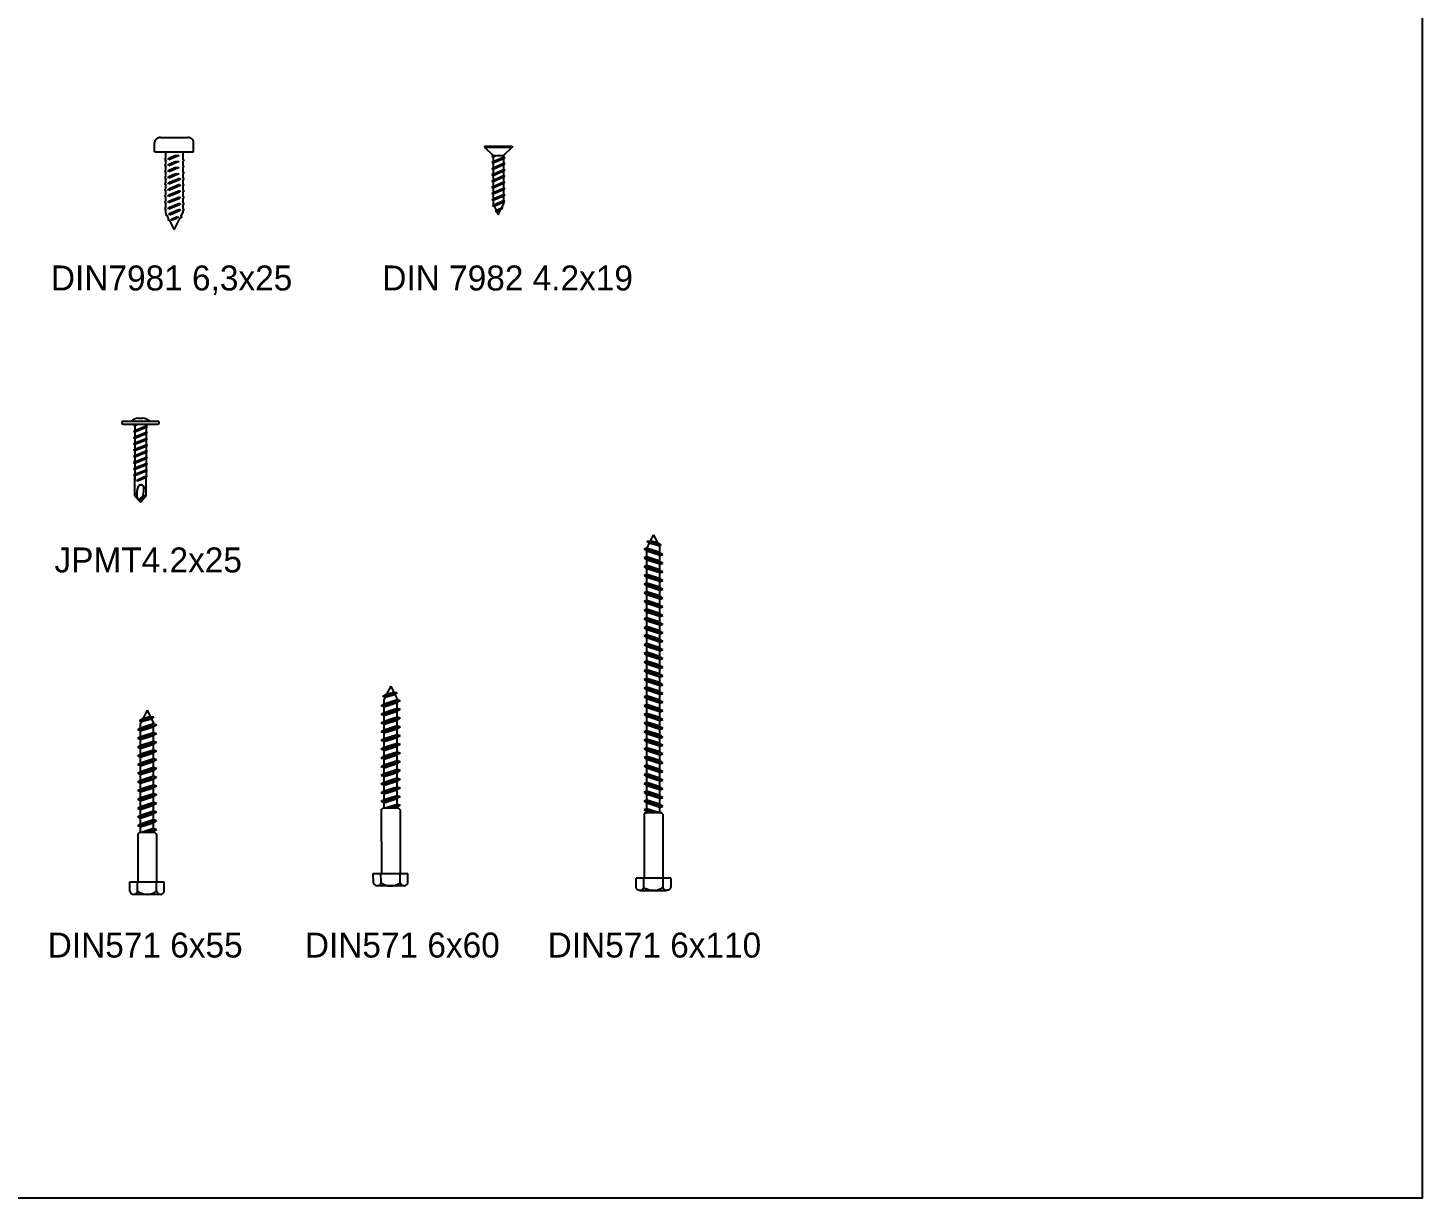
# Model space of a CAD drawing. Extents: x -395 to 1364, y -31 to 719.
# Drawn here: x -6.6 to 440, y -30.7 to 344.2 of the extents above; entities that cross this region are included whole.
import ezdxf

# ---------------------------------------------------------------- set-up
doc = ezdxf.new("R2010")
doc.units = 0
doc.layers.get('0').update_dxf_attribs({"linetype": 'CONTINUOUS'})
doc.layers.add('FASTENERS', color=255, linetype='CONTINUOUS')
doc.layers.add('HIDDEN', color=251, linetype='Continuous')

# ---------------------------------------------------------------- blocks, each defined once
blk = doc.blocks.new('*U4')
for p, q in [((0.04, 55), (-1.25, 52.42)), ((0.04, 55), (1.03, 53.02)), ((-2.96, 48.71), (3.04, 50.37)), ((-2.96, 48.71), (-2.04, 49.37)), ((-2.42, 51.66), (2.14, 52.9)), ((-2.42, 51.66), (-1.25, 52.42)), ((-1.75, 51.43), (-2.42, 51.66)), ((-1.75, 51.43), (-2.04, 50.85)), ((-2.04, 49.37), (-2.04, 50.85)), ((-2.04, 49.37), (2.11, 50.71)), ((-2.04, 48.37), (2.11, 49.71)), ((-1.75, 51.43), (1.4, 52.27)), ((-1.25, 52.42), (1.03, 53.02)), ((1.01, 53.01), (2.14, 52.9)), ((2.14, 52.9), (1.4, 52.27)), ((1.4, 52.27), (2.11, 50.85)), ((2.11, 50.71), (2.11, 50.85)), ((2.11, 50.71), (3.04, 50.37)), ((3.04, 50.37), (2.11, 49.71)), ((2.11, 47.91), (2.11, 49.71)), ((-2.04, 48.37), (-2.96, 48.71)), ((-2.96, 45.92), (3.04, 47.57)), ((-2.96, 45.92), (-2.04, 46.57)), ((-2.04, 45.58), (-2.96, 45.92)), ((-2.96, 43.12), (3.04, 44.78)), ((-2.04, 46.57), (-2.04, 48.37)), ((-2.04, 46.57), (2.11, 47.91)), ((-2.04, 45.58), (2.11, 46.92)), ((-2.04, 43.78), (-2.04, 45.58)), ((-2.04, 43.78), (2.11, 45.12)), ((2.11, 47.91), (3.04, 47.57)), ((3.04, 47.57), (2.11, 46.92)), ((2.11, 45.12), (2.11, 46.92)), ((2.11, 45.12), (3.04, 44.78)), ((3.04, 44.78), (2.11, 44.12)), ((-2.96, 43.12), (-2.04, 43.78)), ((-2.04, 42.78), (-2.96, 43.12)), ((-2.96, 40.33), (3.04, 41.99)), ((-2.96, 40.33), (-2.04, 40.99)), ((-2.04, 39.99), (-2.96, 40.33)), ((-2.04, 42.78), (2.11, 44.12)), ((-2.04, 40.99), (-2.04, 42.78)), ((-2.04, 40.99), (2.11, 42.33)), ((-2.04, 39.99), (2.11, 41.33)), ((2.11, 42.33), (2.11, 44.12)), ((2.11, 42.33), (3.04, 41.99)), ((3.04, 41.99), (2.11, 41.33)), ((2.11, 39.53), (2.11, 41.33)), ((-2.96, 37.54), (3.04, 39.19)), ((-2.96, 37.54), (-2.04, 38.19)), ((-2.04, 37.2), (-2.96, 37.54)), ((-2.96, 34.74), (3.04, 36.4)), ((-2.04, 38.19), (-2.04, 39.99)), ((-2.04, 38.19), (2.11, 39.53)), ((-2.04, 37.2), (2.11, 38.54)), ((-2.04, 35.4), (-2.04, 37.2)), ((-2.04, 35.4), (2.11, 36.74)), ((-2.04, 34.4), (2.11, 35.74)), ((2.11, 39.53), (3.04, 39.19)), ((3.04, 39.19), (2.11, 38.54)), ((2.11, 36.74), (2.11, 38.54)), ((2.11, 36.74), (3.04, 36.4)), ((3.04, 36.4), (2.11, 35.74)), ((2.11, 33.94), (2.11, 35.74)), ((-2.96, 34.74), (-2.04, 35.4)), ((-2.04, 34.4), (-2.96, 34.74)), ((-2.96, 31.95), (3.04, 33.6)), ((-2.96, 31.95), (-2.04, 32.6)), ((-2.04, 31.61), (-2.96, 31.95)), ((-2.04, 32.6), (-2.04, 34.4)), ((-2.04, 32.6), (2.11, 33.94)), ((-2.04, 31.61), (2.11, 32.95)), ((-2.04, 29.81), (-2.04, 31.61)), ((2.11, 33.94), (3.04, 33.6)), ((3.04, 33.6), (2.11, 32.95)), ((2.11, 31.15), (2.11, 32.95)), ((-2.96, 29.16), (3.04, 30.81)), ((-2.96, 29.16), (-2.04, 29.81)), ((-2.04, 28.82), (-2.96, 29.16)), ((-2.96, 26.36), (3.04, 28.02)), ((-2.96, 26.36), (-2.04, 27.02)), ((-2.04, 29.81), (2.11, 31.15)), ((-2.04, 28.82), (2.11, 30.16)), ((-2.04, 27.02), (-2.04, 28.82)), ((-2.04, 27.02), (2.11, 28.36)), ((-2.04, 26.02), (2.11, 27.36)), ((2.11, 31.15), (3.04, 30.81)), ((3.04, 30.81), (2.11, 30.16)), ((2.11, 28.36), (2.11, 30.16)), ((2.11, 28.36), (3.04, 28.02)), ((3.04, 28.02), (2.11, 27.36)), ((2.11, 25.56), (2.11, 27.36)), ((-2.04, 26.02), (-2.96, 26.36)), ((-2.96, 23.57), (3.04, 25.22)), ((-2.96, 23.57), (-2.04, 24.22)), ((-2.04, 23.23), (-2.96, 23.57)), ((-2.96, 20.78), (3.04, 22.43)), ((-2.04, 24.22), (-2.04, 26.02)), ((-2.04, 24.22), (2.11, 25.56)), ((-2.04, 23.23), (2.11, 24.57)), ((-2.04, 21.43), (-2.04, 23.23)), ((-2.04, 21.43), (2.11, 22.77)), ((2.11, 25.56), (3.04, 25.22)), ((3.04, 25.22), (2.11, 24.57)), ((2.11, 22.77), (2.11, 24.57)), ((2.11, 22.77), (3.04, 22.43)), ((3.04, 22.43), (2.11, 21.77)), ((-2.96, 20.78), (-2.04, 21.43)), ((-2.04, 20.43), (-2.96, 20.78)), ((-2.96, 17.98), (3.04, 19.64)), ((-2.96, 17.98), (-2.04, 18.64)), ((-2.04, 17.64), (-2.96, 17.98)), ((-2.04, 20.43), (2.11, 21.77)), ((-2.04, 18.64), (-2.04, 20.43)), ((-2.04, 18.64), (2.11, 19.98)), ((-2.04, 17.64), (2.11, 18.98)), ((2.11, 19.98), (2.11, 21.77)), ((2.11, 19.98), (3.04, 19.64)), ((3.04, 19.64), (2.11, 18.98)), ((2.11, 17.18), (2.11, 18.98)), ((-2.97, 15.35), (-2.47, 15.85)), ((-2.97, 15.35), (-2.96, 0)), ((2.54, 15.85), (-2.47, 15.85)), ((-2.04, 15.85), (-2.04, 17.64)), ((-2.04, 15.85), (2.11, 17.18)), ((-0.63, 15.85), (3.04, 16.84)), ((1.1, 15.85), (2.11, 16.19)), ((2.11, 17.18), (3.04, 16.84)), ((3.04, 16.84), (2.11, 16.19)), ((2.11, 15.85), (2.11, 16.19)), ((2.54, 15.85), (3.04, 15.35)), ((3.04, 15.35), (3.03, 0)), ((-5.54, 0), (5.54, 0)), ((-5.46, -3), (-5.54, 0)), ((-3.01, -3), (-3.09, 0)), ((3.09, -3), (3.09, 0)), ((5.54, -3), (5.54, 0)), ((4.31, -4), (-4.24, -4))]:
    blk.add_line(p, q)
for centre, radius, start, end in [((-4.24, -2.75), 1.25, 191.5487, 348.4513), ((0.04, 1.13), 5.13, 233.539, 306.461), ((4.31, -2.75), 1.25, 191.5487, 348.4513)]:
    blk.add_arc(centre, radius, start, end)
blk = doc.blocks.new('DIN571_6X60')
at = {"layer": 'FASTENERS'}
for p, q in [((3.65, 41), (8.21, 42.25)), ((3.65, 41), (4.82, 41.77)), ((4.32, 40.77), (3.65, 41)), ((4.32, 40.77), (4.03, 40.19)), ((4.32, 40.77), (7.48, 41.61)), ((6.11, 44.34), (4.82, 41.77)), ((4.82, 41.77), (7.1, 42.36)), ((6.11, 44.34), (7.1, 42.36)), ((7.08, 42.36), (8.21, 42.25)), ((8.21, 42.25), (7.48, 41.61)), ((7.48, 41.61), (8.19, 40.19)), ((3.11, 38.05), (9.11, 39.71)), ((3.11, 38.05), (4.03, 38.71)), ((4.03, 37.71), (3.11, 38.05)), ((3.11, 35.26), (9.11, 36.92)), ((3.11, 35.26), (4.03, 35.92)), ((4.03, 38.71), (4.03, 40.19)), ((4.03, 38.71), (8.19, 40.05)), ((4.03, 37.71), (8.19, 39.05)), ((4.03, 35.92), (4.03, 37.71)), ((4.03, 35.92), (8.19, 37.26)), ((4.03, 34.92), (8.19, 36.26)), ((8.19, 40.05), (8.19, 40.19)), ((8.19, 40.05), (9.11, 39.71)), ((9.11, 39.71), (8.19, 39.05)), ((8.19, 37.26), (8.19, 39.05)), ((8.19, 37.26), (9.11, 36.92)), ((9.11, 36.92), (8.19, 36.26)), ((8.19, 34.46), (8.19, 36.26)), ((4.03, 34.92), (3.11, 35.26)), ((3.11, 32.47), (9.11, 34.12)), ((3.11, 32.47), (4.03, 33.12)), ((4.03, 32.13), (3.11, 32.47)), ((3.11, 29.67), (9.11, 31.33)), ((4.03, 33.12), (4.03, 34.92)), ((4.03, 33.12), (8.19, 34.46)), ((4.03, 32.13), (8.19, 33.47)), ((4.03, 30.33), (4.03, 32.13)), ((4.03, 30.33), (8.19, 31.67)), ((8.19, 34.46), (9.11, 34.12)), ((9.11, 34.12), (8.19, 33.47)), ((8.19, 31.67), (8.19, 33.47)), ((8.19, 31.67), (9.11, 31.33)), ((9.11, 31.33), (8.19, 30.67)), ((3.11, 29.67), (4.03, 30.33)), ((4.03, 29.33), (3.11, 29.67)), ((3.11, 26.88), (9.11, 28.53)), ((3.11, 26.88), (4.03, 27.53)), ((4.03, 26.54), (3.11, 26.88)), ((4.03, 29.33), (8.19, 30.67)), ((4.03, 27.53), (4.03, 29.33)), ((4.03, 27.53), (8.19, 28.87)), ((4.03, 26.54), (8.19, 27.88)), ((8.19, 28.87), (8.19, 30.67)), ((8.19, 28.87), (9.11, 28.53)), ((9.11, 28.53), (8.19, 27.88)), ((8.19, 26.08), (8.19, 27.88)), ((3.11, 24.09), (9.11, 25.74)), ((3.11, 24.09), (4.03, 24.74)), ((4.03, 23.75), (3.11, 24.09)), ((3.11, 21.29), (9.11, 22.95)), ((4.03, 24.74), (4.03, 26.54)), ((4.03, 24.74), (8.19, 26.08)), ((4.03, 23.75), (8.19, 25.09)), ((4.03, 21.95), (4.03, 23.75)), ((4.03, 21.95), (8.19, 23.29)), ((8.19, 26.08), (9.11, 25.74)), ((9.11, 25.74), (8.19, 25.09)), ((8.19, 23.29), (8.19, 25.09)), ((8.19, 23.29), (9.11, 22.95)), ((9.11, 22.95), (8.19, 22.29)), ((3.11, 21.29), (4.03, 21.95)), ((4.03, 20.95), (3.11, 21.29)), ((3.11, 18.5), (9.11, 20.15)), ((3.11, 18.5), (4.03, 19.15)), ((4.03, 18.16), (3.11, 18.5)), ((4.03, 20.95), (8.19, 22.29)), ((4.03, 19.15), (4.03, 20.95)), ((4.03, 19.15), (8.19, 20.49)), ((4.03, 18.16), (8.19, 19.5)), ((4.03, 16.36), (4.03, 18.16)), ((8.19, 20.49), (8.19, 22.29)), ((8.19, 20.49), (9.11, 20.15)), ((9.11, 20.15), (8.19, 19.5)), ((8.19, 17.7), (8.19, 19.5)), ((3.11, 15.7), (9.11, 17.36)), ((3.11, 15.7), (4.03, 16.36)), ((4.03, 15.36), (3.11, 15.7)), ((3.11, 12.91), (9.11, 14.57)), ((3.11, 12.91), (4.03, 13.57)), ((4.03, 16.36), (8.19, 17.7)), ((4.03, 15.36), (8.19, 16.7)), ((4.03, 13.57), (4.03, 15.36)), ((4.03, 13.57), (8.19, 14.91)), ((4.03, 12.57), (8.19, 13.91)), ((8.19, 17.7), (9.11, 17.36)), ((9.11, 17.36), (8.19, 16.7)), ((8.19, 14.91), (8.19, 16.7)), ((8.19, 14.91), (9.11, 14.57)), ((9.11, 14.57), (8.19, 13.91)), ((8.19, 12.11), (8.19, 13.91)), ((4.03, 12.57), (3.11, 12.91)), ((3.11, 10.12), (9.11, 11.77)), ((3.11, 10.12), (4.03, 10.77)), ((4.03, 9.78), (3.11, 10.12)), ((3.11, 7.32), (9.11, 8.98)), ((4.03, 10.77), (4.03, 12.57)), ((4.03, 10.77), (8.19, 12.11)), ((4.03, 9.78), (8.19, 11.12)), ((4.03, 7.98), (4.03, 9.78)), ((4.03, 7.98), (8.19, 9.32)), ((8.19, 12.11), (9.11, 11.77)), ((9.11, 11.77), (8.19, 11.12)), ((8.19, 9.32), (8.19, 11.12)), ((8.19, 9.32), (9.11, 8.98)), ((9.11, 8.98), (8.19, 8.32)), ((3.11, 7.32), (4.03, 7.98)), ((4.03, 6.98), (3.11, 7.32)), ((3.11, 4.69), (3.61, 5.19)), ((3.11, 4.69), (3.12, -15.66)), ((8.61, 5.19), (3.61, 5.19)), ((4.03, 6.98), (8.19, 8.32)), ((4.03, 5.19), (4.03, 6.98)), ((4.03, 5.19), (8.19, 6.53)), ((5.44, 5.19), (9.11, 6.18)), ((7.17, 5.19), (8.19, 5.53)), ((8.19, 6.53), (8.19, 8.32)), ((8.19, 6.53), (9.11, 6.18)), ((9.11, 6.18), (8.19, 5.53)), ((8.19, 5.19), (8.19, 5.53)), ((8.61, 5.19), (9.11, 4.69)), ((9.11, 4.69), (9.1, -15.66)), ((0.53, -15.66), (11.61, -15.66)), ((0.61, -18.66), (0.53, -15.66)), ((3.06, -18.66), (2.98, -15.66)), ((9.16, -18.66), (9.16, -15.66)), ((11.61, -18.66), (11.61, -15.66)), ((10.38, -19.66), (1.83, -19.66))]:
    blk.add_line(p, q, dxfattribs=at)
for centre, radius, start, end in [((1.83, -18.41), 1.25, 191.5487, 348.4513), ((6.11, -14.53), 5.13, 233.539, 306.461), ((10.38, -18.41), 1.25, 191.5487, 348.4513)]:
    blk.add_arc(centre, radius, start, end, dxfattribs=at)
blk = doc.blocks.new('*U6')
at = {"layer": 'FASTENERS'}
for p, q in [((-5.54, 3), (-5.54, 0)), ((5.54, 0), (-5.54, 0)), ((-4.31, 4), (4.24, 4)), ((-3.09, 3), (-3.09, 0)), ((-3, -20.5), (-3, 0)), ((3, -20.5), (3, 0)), ((3.09, 3), (3.09, 0)), ((5.54, 0), (5.54, 3)), ((-2.5, -21), (-3, -20.5)), ((0.14, -21), (-3, -21.87)), ((-3, -21.87), (-2.08, -21.21)), ((-2.08, -22.21), (-3, -21.87)), ((-2.5, -21), (2.5, -21)), ((-2.08, -21), (-2.08, -21.21)), ((1.66, -21), (-2.08, -22.21)), ((-1.42, -21), (-2.08, -21.21)), ((-2.08, -22.21), (-2.08, -24)), ((2.08, -21), (2.08, -22.66)), ((3, -20.5), (2.5, -21)), ((3, -23), (-3, -24.66)), ((-3, -24.66), (-2.08, -24)), ((-2.08, -25), (-3, -24.66)), ((3, -25.79), (-3, -27.45)), ((-3, -27.45), (-2.08, -26.79)), ((2.08, -22.66), (-2.08, -24)), ((2.08, -23.66), (-2.08, -25)), ((-2.08, -25), (-2.08, -25.26)), ((-2.08, -25.26), (-2.08, -26.79)), ((2.08, -25.45), (-2.08, -26.79)), ((2.08, -26.45), (-2.08, -27.79)), ((2.08, -22.66), (3, -23)), ((3, -23), (2.08, -23.66)), ((2.08, -23.66), (2.08, -25.26)), ((2.08, -25.26), (2.08, -25.45)), ((2.08, -25.45), (3, -25.79)), ((3, -25.79), (2.08, -26.45)), ((2.08, -26.45), (2.08, -28.25)), ((-2.08, -27.79), (-3, -27.45)), ((3, -28.59), (-3, -30.24)), ((-3, -30.24), (-2.08, -29.59)), ((-2.08, -30.58), (-3, -30.24)), ((-2.08, -27.79), (-2.08, -29.59)), ((2.08, -28.25), (-2.08, -29.59)), ((2.08, -29.24), (-2.08, -30.58)), ((-2.08, -30.58), (-2.08, -32.38)), ((2.08, -31.04), (-2.08, -32.38)), ((2.08, -28.25), (3, -28.59)), ((3, -28.59), (2.08, -29.24)), ((2.08, -29.24), (2.08, -31.04)), ((2.08, -31.04), (3, -31.38)), ((3, -31.38), (-3, -33.03)), ((-3, -33.03), (-2.08, -32.38)), ((-2.08, -33.37), (-3, -33.03)), ((3, -34.17), (-3, -35.82)), ((-3, -35.82), (-2.08, -35.17)), ((2.08, -32.03), (-2.08, -33.37)), ((-2.08, -33.37), (-2.08, -33.63)), ((-2.08, -33.63), (-2.08, -35.17)), ((2.08, -33.83), (-2.08, -35.17)), ((2.08, -34.82), (-2.08, -36.16)), ((3, -31.38), (2.08, -32.03)), ((2.08, -32.03), (2.08, -33.63)), ((2.08, -33.63), (2.08, -33.83)), ((2.08, -33.83), (3, -34.17)), ((3, -34.17), (2.08, -34.82)), ((2.08, -34.82), (2.08, -36.62)), ((-2.08, -36.16), (-3, -35.82)), ((3, -36.96), (-3, -38.62)), ((-3, -38.62), (-2.08, -37.96)), ((-2.08, -38.96), (-3, -38.62)), ((3, -39.75), (-3, -41.41)), ((-2.08, -36.16), (-2.08, -37.96)), ((2.08, -36.62), (-2.08, -37.96)), ((2.08, -37.62), (-2.08, -38.96)), ((-2.08, -38.96), (-2.08, -40.75)), ((2.08, -39.41), (-2.08, -40.75)), ((2.08, -36.62), (3, -36.96)), ((3, -36.96), (2.08, -37.62)), ((2.08, -37.62), (2.08, -39.41)), ((2.08, -39.41), (3, -39.75)), ((3, -39.75), (2.08, -40.41)), ((-3, -41.41), (-2.08, -40.75)), ((-2.08, -41.75), (-3, -41.41)), ((3, -42.55), (-3, -44.2)), ((-3, -44.2), (-2.08, -43.55)), ((-2.08, -44.54), (-3, -44.2)), ((2.08, -40.41), (-2.08, -41.75)), ((-2.08, -41.75), (-2.08, -43.55)), ((2.08, -42.21), (-2.08, -43.55)), ((2.08, -43.2), (-2.08, -44.54)), ((-2.08, -44.54), (-2.08, -44.65)), ((-2.08, -44.65), (-2.08, -46.18)), ((2.08, -40.41), (2.08, -42.21)), ((2.08, -42.21), (3, -42.55)), ((3, -42.55), (2.08, -43.2)), ((2.08, -43.2), (2.08, -44.65)), ((2.08, -44.65), (2.08, -44.84)), ((3, -45.18), (-3, -46.84)), ((-3, -46.84), (-2.08, -46.18)), ((-2.08, -47.18), (-3, -46.84)), ((3, -47.98), (-3, -49.63)), ((-3, -49.63), (-2.08, -48.98)), ((2.08, -44.84), (-2.08, -46.18)), ((2.08, -45.84), (-2.08, -47.18)), ((-2.08, -47.18), (-2.08, -48.98)), ((2.08, -47.64), (-2.08, -48.98)), ((2.08, -48.63), (-2.08, -49.97)), ((2.08, -44.84), (3, -45.18)), ((3, -45.18), (2.08, -45.84)), ((2.08, -45.84), (2.08, -47.64)), ((2.08, -47.64), (3, -47.98)), ((3, -47.98), (2.08, -48.63)), ((2.08, -48.63), (2.08, -50.23)), ((-2.08, -49.97), (-3, -49.63)), ((3, -50.76), (-3, -52.42)), ((-3, -52.42), (-2.08, -51.76)), ((-2.08, -52.76), (-3, -52.42)), ((3, -53.58), (-3, -55.23)), ((-2.08, -49.97), (-2.08, -50.23)), ((-2.08, -50.23), (-2.08, -51.76)), ((2.08, -50.42), (-2.08, -51.76)), ((2.08, -51.42), (-2.08, -52.76)), ((-2.08, -52.76), (-2.08, -52.94)), ((-2.08, -52.94), (-2.08, -54.58)), ((2.08, -53.24), (-2.08, -54.58)), ((2.08, -50.23), (2.08, -50.42)), ((2.08, -50.42), (3, -50.76)), ((3, -50.76), (2.08, -51.42)), ((2.08, -51.42), (2.08, -52.94)), ((2.08, -52.94), (2.08, -53.24)), ((2.08, -53.24), (3, -53.58)), ((3, -53.58), (2.08, -54.23)), ((-3, -55.23), (-2.08, -54.58)), ((-2.08, -55.57), (-3, -55.23)), ((3, -56.37), (-3, -58.03)), ((-3, -58.03), (-2.08, -57.37)), ((-2.08, -58.37), (-3, -58.03)), ((2.08, -54.23), (-2.08, -55.57)), ((-2.08, -55.57), (-2.08, -57.37)), ((2.08, -56.03), (-2.08, -57.37)), ((2.08, -57.03), (-2.08, -58.37)), ((2.08, -54.23), (2.08, -56.03)), ((2.08, -56.03), (3, -56.37)), ((3, -56.37), (2.08, -57.03)), ((2.08, -57.03), (2.08, -58.62)), ((3, -59.16), (-3, -60.81)), ((-3, -60.81), (-2.08, -60.16)), ((-2.08, -61.15), (-3, -60.81)), ((3, -61.95), (-3, -63.61)), ((-2.08, -58.37), (-2.08, -58.62)), ((-2.08, -58.62), (-2.08, -60.16)), ((2.08, -58.82), (-2.08, -60.16)), ((2.08, -59.81), (-2.08, -61.15)), ((-2.08, -61.15), (-2.08, -62.95)), ((2.08, -61.61), (-2.08, -62.95)), ((2.08, -58.62), (2.08, -58.82)), ((2.08, -58.82), (3, -59.16)), ((3, -59.16), (2.08, -59.81)), ((2.08, -59.81), (2.08, -61.61)), ((2.08, -61.61), (3, -61.95)), ((3, -61.95), (2.08, -62.61)), ((-3, -63.61), (-2.08, -62.95)), ((-2.08, -63.95), (-3, -63.61)), ((3, -64.75), (-3, -66.4)), ((-3, -66.4), (-2.08, -65.74)), ((-2.08, -66.74), (-3, -66.4)), ((2.08, -62.61), (-2.08, -63.95)), ((-2.08, -63.95), (-2.08, -65.74)), ((2.08, -64.41), (-2.08, -65.74)), ((2.08, -65.4), (-2.08, -66.74)), ((-2.08, -66.74), (-2.08, -67)), ((2.08, -62.61), (2.08, -64.41)), ((2.08, -64.41), (3, -64.75)), ((3, -64.75), (2.08, -65.4)), ((2.08, -65.4), (2.08, -67)), ((3, -67.53), (-3, -69.19)), ((-3, -69.19), (-2.08, -68.53)), ((-2.08, -69.53), (-3, -69.19)), ((3, -70.33), (-3, -71.98)), ((-3, -71.98), (-2.08, -71.33)), ((-2.08, -67), (-2.08, -68.53)), ((2.08, -67.19), (-2.08, -68.53)), ((2.08, -68.19), (-2.08, -69.53)), ((-2.08, -69.53), (-2.08, -71.33)), ((2.08, -69.99), (-2.08, -71.33)), ((2.08, -70.98), (-2.08, -72.32)), ((2.08, -67), (2.08, -67.19)), ((2.08, -67.19), (3, -67.53)), ((3, -67.53), (2.08, -68.19)), ((2.08, -68.19), (2.08, -69.99)), ((2.08, -69.99), (3, -70.33)), ((3, -70.33), (2.08, -70.98)), ((2.08, -70.98), (2.08, -72.78)), ((-2.08, -72.32), (-3, -71.98)), ((3, -73.12), (-3, -74.77)), ((-3, -74.77), (-2.08, -74.12)), ((-2.08, -75.12), (-3, -74.77)), ((3, -75.92), (-3, -77.57)), ((-2.08, -72.32), (-2.08, -74.12)), ((2.08, -72.78), (-2.08, -74.12)), ((2.08, -73.78), (-2.08, -75.12)), ((-2.08, -75.12), (-2.08, -76.91)), ((2.08, -75.57), (-2.08, -76.91)), ((2.08, -72.78), (3, -73.12)), ((3, -73.12), (2.08, -73.78)), ((2.08, -73.78), (2.08, -75.57)), ((2.08, -75.57), (3, -75.92)), ((3, -75.92), (2.08, -76.57)), ((-3, -77.57), (-2.08, -76.91)), ((-2.08, -77.91), (-3, -77.57)), ((3, -78.55), (-3, -80.2)), ((-3, -80.2), (-2.08, -79.55)), ((-2.08, -80.55), (-3, -80.2)), ((2.08, -76.57), (-2.08, -77.91)), ((-2.08, -77.91), (-2.08, -78.02)), ((-2.08, -78.02), (-2.08, -79.55)), ((2.08, -78.21), (-2.08, -79.55)), ((2.08, -79.21), (-2.08, -80.55)), ((2.08, -76.57), (2.08, -78.02)), ((2.08, -78.02), (2.08, -78.21)), ((2.08, -78.21), (3, -78.55)), ((3, -78.55), (2.08, -79.21)), ((2.08, -79.21), (2.08, -81)), ((3, -81.34), (-3, -83)), ((-3, -83), (-2.08, -82.34)), ((-2.08, -83.34), (-3, -83)), ((3, -84.13), (-3, -85.78)), ((-2.08, -80.55), (-2.08, -82.34)), ((2.08, -81), (-2.08, -82.34)), ((2.08, -82), (-2.08, -83.34)), ((-2.08, -83.34), (-2.08, -83.59)), ((-2.08, -83.59), (-2.08, -85.13)), ((2.08, -83.79), (-2.08, -85.13)), ((2.08, -84.79), (-2.08, -86.13)), ((2.08, -81), (3, -81.34)), ((3, -81.34), (2.08, -82)), ((2.08, -82), (2.08, -83.59)), ((2.08, -83.59), (2.08, -83.79)), ((2.08, -83.79), (3, -84.13)), ((3, -84.13), (2.08, -84.79)), ((2.08, -84.79), (2.08, -86.58)), ((-3, -85.78), (-2.08, -85.13)), ((-2.08, -86.13), (-3, -85.78)), ((3, -86.93), (-3, -88.58)), ((-3, -88.58), (-2.08, -87.92)), ((-2.08, -88.92), (-3, -88.58)), ((-2.08, -86.13), (-2.08, -87.92)), ((2.08, -86.58), (-2.08, -87.92)), ((2.08, -87.58), (-2.08, -88.92)), ((-2.08, -88.92), (-2.08, -90.72)), ((2.08, -86.58), (3, -86.93)), ((3, -86.93), (2.08, -87.58)), ((2.08, -87.58), (2.08, -89.38)), ((3, -89.72), (-3, -91.37)), ((-3, -91.37), (-2.08, -90.72)), ((-2.08, -91.71), (-3, -91.37)), ((3, -92.51), (-3, -94.16)), ((-3, -94.16), (-2.08, -93.5)), ((2.08, -89.38), (-2.08, -90.72)), ((2.08, -90.37), (-2.08, -91.71)), ((-2.08, -91.71), (-2.08, -91.97)), ((-2.08, -91.97), (-2.08, -93.5)), ((2.08, -92.17), (-2.08, -93.5)), ((2.08, -93.16), (-2.08, -94.5)), ((2.08, -89.38), (3, -89.72)), ((3, -89.72), (2.08, -90.37)), ((2.08, -90.37), (2.08, -91.97)), ((2.08, -91.97), (2.08, -92.17)), ((2.08, -92.17), (3, -92.51)), ((3, -92.51), (2.08, -93.16)), ((2.08, -93.16), (2.08, -94.96)), ((-2.08, -94.5), (-3, -94.16)), ((3, -95.3), (-3, -96.95)), ((-3, -96.95), (-2.08, -96.3)), ((-2.08, -97.29), (-3, -96.95)), ((3, -98.09), (-3, -99.75)), ((-2.08, -94.5), (-2.08, -96.3)), ((2.08, -94.96), (-2.08, -96.3)), ((2.08, -95.96), (-2.08, -97.29)), ((-2.08, -97.29), (-2.08, -99.09)), ((2.08, -97.75), (-2.08, -99.09)), ((2.08, -94.96), (3, -95.3)), ((3, -95.3), (2.08, -95.96)), ((2.08, -95.96), (2.08, -97.75)), ((2.08, -97.75), (3, -98.09)), ((3, -98.09), (2.08, -98.75)), ((-3, -99.75), (-2.08, -99.09)), ((-2.08, -100.09), (-3, -99.75)), ((3, -100.89), (-3, -102.54)), ((-3, -102.54), (-2.08, -101.89)), ((-2.08, -102.88), (-3, -102.54)), ((2.08, -98.75), (-2.08, -100.09)), ((-2.08, -100.09), (-2.08, -101.89)), ((2.08, -100.55), (-2.08, -101.89)), ((2.08, -101.54), (-2.08, -102.88)), ((2.08, -98.75), (2.08, -100.55)), ((2.08, -100.55), (3, -100.89)), ((3, -100.89), (2.08, -101.54)), ((2.08, -101.54), (2.08, -103.34)), ((3, -103.68), (-3, -105.33)), ((-3, -105.33), (-2.08, -104.68)), ((-2.08, -105.67), (-3, -105.33)), ((2.46, -106.63), (-2.1, -107.87)), ((-2.08, -102.88), (-2.08, -104.68)), ((2.08, -103.34), (-2.08, -104.68)), ((2.08, -104.34), (-2.08, -105.67)), ((-2.08, -105.67), (-2.08, -105.82)), ((-1.37, -107.24), (-2.08, -105.82)), ((1.79, -106.4), (-1.37, -107.24)), ((2.46, -106.63), (1.29, -107.39)), ((1.79, -106.4), (2.08, -105.82)), ((1.79, -106.4), (2.46, -106.63)), ((2.08, -103.34), (3, -103.68)), ((3, -103.68), (2.08, -104.34)), ((2.08, -104.34), (2.08, -105.82)), ((-2.1, -107.87), (-1.37, -107.24)), ((-0.97, -107.98), (-2.1, -107.87)), ((1.29, -107.39), (-0.99, -107.99)), ((0, -109.97), (-0.99, -107.99)), ((0, -109.97), (1.29, -107.39))]:
    blk.add_line(p, q, dxfattribs=at)
for centre, radius, start, end in [((-4.31, 2.75), 1.25, 11.5487, 168.4513), ((0, -1.24), 5.25, 53.9555, 126.0445), ((4.31, 2.75), 1.25, 11.4845, 168.5155)]:
    blk.add_arc(centre, radius, start, end, dxfattribs=at)
blk = doc.blocks.new('*U11')
at = {"layer": 'FASTENERS'}
for p, q in [((-4.46, 3), (4.44, 3)), ((-4.46, 3), (-4.46, 2.6)), ((-4.46, 2.6), (4.44, 2.6)), ((-4.46, 2.6), (-1.69, 0)), ((-2.09, -0.3), (-1.31, 0)), ((-2.09, -0.3), (-1.31, 0)), ((-2.09, -0.3), (-1.31, 0)), ((-2.09, -0.3), (-1.31, 0)), ((-1.69, -0.43), (-0.69, 0)), ((-1.69, -0.43), (-0.69, 0)), ((-1.69, -0.43), (-0.69, 0)), ((-1.69, -0.43), (-0.69, 0)), ((-1.69, 0), (1.69, 0)), ((-1.69, 0), (-1.69, 0)), ((-1.69, 0), (-1.69, 0)), ((-1.69, 0), (-1.69, 0)), ((-1.69, 0), (-1.69, 0)), ((-1.69, 0), (-1.69, 0)), ((4.44, 2.6), (1.69, 0)), ((1.71, 0), (1.71, -0.55)), ((4.44, 3), (4.44, 2.6)), ((-1.69, 0), (-2.09, -0.3)), ((-1.69, 0), (-2.09, -0.3)), ((-1.69, 0), (-2.09, -0.3)), ((-1.69, 0), (-2.09, -0.3)), ((-2.09, -0.3), (-1.69, -0.43)), ((-2.09, -0.3), (-1.69, -0.43)), ((-2.09, -0.3), (-1.69, -0.43)), ((-2.09, -0.3), (-1.69, -0.43)), ((-2.09, -2.3), (2.11, -0.68)), ((-1.69, -2), (-2.09, -2.3)), ((-2.09, -2.3), (-1.69, -2.43)), ((-2.09, -4.28), (2.11, -2.65)), ((-1.69, -3.98), (-2.09, -4.28)), ((-2.09, -4.28), (-1.69, -4.4)), ((-1.69, -0.43), (-1.69, -2)), ((-1.69, -2), (1.71, -0.55)), ((-1.69, -2.43), (1.71, -0.97)), ((-1.69, -2.43), (-1.69, -3.98)), ((-1.69, -3.98), (1.71, -2.52)), ((-1.69, -4.4), (1.71, -2.95)), ((-1.69, -4.4), (-1.69, -5.98)), ((1.71, -0.55), (2.11, -0.68)), ((2.11, -0.68), (1.71, -0.97)), ((1.71, -0.97), (1.71, -2.52)), ((1.71, -2.52), (2.11, -2.65)), ((2.11, -2.65), (1.71, -2.95)), ((1.71, -2.95), (1.71, -4.52)), ((-2.09, -6.28), (2.11, -4.65)), ((-1.69, -5.98), (-2.09, -6.28)), ((-2.09, -6.28), (-1.69, -6.4)), ((-2.09, -8.25), (2.11, -6.62)), ((-1.69, -7.95), (-2.09, -8.25)), ((-2.09, -8.25), (-1.69, -8.38)), ((-2.09, -10.22), (2.11, -8.6)), ((-1.69, -5.98), (1.71, -4.52)), ((-1.69, -6.4), (1.71, -4.95)), ((-1.69, -6.4), (-1.69, -7.95)), ((-1.69, -7.95), (1.71, -6.5)), ((-1.69, -8.38), (1.71, -6.92)), ((-1.69, -8.38), (-1.69, -9.92)), ((-1.69, -9.92), (1.71, -8.47)), ((-1.69, -10.35), (1.71, -8.89)), ((1.71, -4.52), (2.11, -4.65)), ((2.11, -4.65), (1.71, -4.95)), ((1.71, -4.95), (1.71, -6.5)), ((1.71, -6.5), (2.11, -6.62)), ((2.11, -6.62), (1.71, -6.92)), ((1.71, -6.92), (1.71, -8.47)), ((1.71, -8.47), (2.11, -8.6)), ((2.11, -8.6), (1.71, -8.89)), ((1.71, -8.89), (1.71, -10.47)), ((-1.69, -9.92), (-2.09, -10.22)), ((-2.09, -10.22), (-1.69, -10.35)), ((-2.09, -12.22), (2.11, -10.6)), ((-1.69, -11.92), (-2.09, -12.22)), ((-2.09, -12.22), (-1.69, -12.35)), ((-2.09, -14.25), (2.11, -12.62)), ((-1.69, -10.35), (-1.69, -11.92)), ((-1.69, -11.92), (1.71, -10.47)), ((-1.69, -12.35), (1.71, -10.89)), ((-1.69, -12.35), (-1.69, -13.95)), ((-1.69, -13.95), (1.71, -12.5)), ((-1.69, -14.38), (1.71, -12.92)), ((1.71, -10.47), (2.11, -10.6)), ((2.11, -10.6), (1.71, -10.89)), ((1.71, -10.89), (1.71, -12.5)), ((1.71, -12.5), (2.11, -12.62)), ((2.11, -12.62), (1.71, -12.92)), ((1.71, -12.92), (1.71, -14.5)), ((-1.69, -13.95), (-2.09, -14.25)), ((-2.09, -14.25), (-1.69, -14.38)), ((-1.86, -16.16), (2.11, -14.62)), ((-1.55, -15.89), (-1.86, -16.16)), ((-1.86, -16.16), (-1.37, -16.24)), ((-1.69, -14.38), (-1.69, -15.59)), ((-1.69, -15.59), (-1.55, -15.89)), ((-1.55, -15.89), (1.71, -14.5)), ((-1.37, -16.24), (1.71, -14.92)), ((-1.37, -16.24), (-0.72, -17.56)), ((-1.01, -17.86), (1.51, -16.88)), ((-0.72, -17.56), (-1.01, -17.86)), ((-1.01, -17.86), (-0.54, -17.91)), ((-0.72, -17.56), (1.11, -16.78)), ((-0.54, -17.91), (0.84, -17.32)), ((0, -19), (0.85, -17.3)), ((0.85, -17.3), (1.51, -16.88)), ((1.11, -16.78), (1.71, -15.59)), ((1.51, -16.88), (1.11, -16.78)), ((1.71, -14.5), (2.11, -14.62)), ((2.11, -14.62), (1.71, -14.92)), ((1.71, -14.92), (1.71, -15.59)), ((-0.54, -17.91), (0, -19))]:
    blk.add_line(p, q, dxfattribs=at)
blk = doc.blocks.new('*U16')
at = {"layer": 'FASTENERS'}
for p, q in [((-4.4, 4.56), (4.4, 4.56)), ((-6.25, 0), (-6.25, 3.06)), ((-6.25, 0), (6.25, 0)), ((-2.75, 0), (2.75, 0)), ((6.25, 0), (6.25, 3.06)), ((-2.74, -2.03), (-3.14, -2.33)), ((-3.14, -2.33), (-2.74, -2.46)), ((-2.74, -3.98), (-3.14, -4.28)), ((-3.14, -4.28), (-2.74, -4.4)), ((-2.74, 0), (-2.74, -2.03)), ((-2.74, -2.46), (-2.74, -3.98)), ((-2.74, -4.4), (-2.74, -5.92)), ((-2.09, -2.33), (1.2, -1.05)), ((-2.09, -4.28), (1.2, -3)), ((-1.69, -2.46), (1.58, -1.05)), ((-1.69, -2.03), (0.59, -1.05)), ((-1.69, -4.4), (1.58, -3)), ((-1.69, -3.98), (0.59, -3)), ((2.76, 0), (2.76, -2.57)), ((2.76, -2.57), (3.16, -2.7)), ((3.16, -2.7), (2.76, -3)), ((2.76, -3), (2.76, -4.52)), ((-2.74, -5.92), (-3.14, -6.22)), ((-3.14, -6.22), (-2.74, -6.35)), ((-2.74, -7.87), (-3.14, -8.17)), ((-3.14, -8.17), (-2.74, -8.3)), ((-2.74, -6.35), (-2.74, -7.87)), ((-2.74, -8.3), (-2.74, -9.87)), ((-2.09, -6.22), (1.2, -4.95)), ((-2.09, -8.17), (1.2, -6.89)), ((-2.09, -10.17), (2.11, -8.54)), ((-1.69, -6.35), (1.58, -4.95)), ((-1.69, -5.92), (0.59, -4.95)), ((-1.69, -8.3), (1.58, -6.89)), ((-1.69, -7.87), (0.59, -6.89)), ((-1.69, -9.87), (1.71, -8.42)), ((-1.69, -10.3), (1.71, -8.84)), ((2.76, -4.52), (3.16, -4.65)), ((3.16, -4.65), (2.76, -4.95)), ((2.76, -4.95), (2.76, -6.47)), ((2.76, -6.47), (3.16, -6.6)), ((3.16, -6.6), (2.76, -6.89)), ((2.76, -6.89), (2.76, -8.42)), ((2.76, -8.42), (3.16, -8.54)), ((3.16, -8.54), (2.76, -8.84)), ((2.76, -8.84), (2.76, -10.39)), ((-2.74, -9.87), (-3.14, -10.17)), ((-3.14, -10.17), (-2.74, -10.3)), ((-2.74, -11.85), (-3.14, -12.14)), ((-3.14, -12.14), (-2.74, -12.27)), ((-2.74, -10.3), (-2.74, -11.85)), ((-2.74, -12.27), (-2.74, -13.82)), ((-2.09, -12.14), (2.11, -10.52)), ((-2.09, -14.12), (2.11, -12.49)), ((-1.69, -11.85), (1.71, -10.39)), ((-1.69, -12.27), (1.71, -10.82)), ((-1.69, -13.82), (1.71, -12.36)), ((-1.69, -14.25), (1.71, -12.79)), ((2.76, -10.39), (3.16, -10.52)), ((3.16, -10.52), (2.76, -10.82)), ((2.76, -10.82), (2.76, -12.36)), ((2.76, -12.36), (3.16, -12.49)), ((3.16, -12.49), (2.76, -12.79)), ((2.76, -12.79), (2.76, -14.36)), ((-2.74, -13.82), (-3.14, -14.12)), ((-3.14, -14.12), (-2.74, -14.25)), ((-2.74, -15.82), (-3.14, -16.12)), ((-3.14, -16.12), (-2.74, -16.25)), ((-2.74, -17.85), (-3.14, -18.14)), ((-2.74, -14.25), (-2.74, -15.82)), ((-2.74, -16.25), (-2.74, -17.85)), ((-2.09, -16.12), (2.11, -14.49)), ((-2.09, -18.14), (2.11, -16.52)), ((-1.69, -15.82), (1.71, -14.36)), ((-1.69, -16.25), (1.71, -14.79)), ((-1.69, -17.85), (1.71, -16.39)), ((-1.69, -18.27), (1.71, -16.82)), ((2.76, -14.36), (3.16, -14.49)), ((3.16, -14.49), (2.76, -14.79)), ((2.76, -14.79), (2.76, -16.39)), ((2.76, -16.39), (3.16, -16.52)), ((3.16, -16.52), (2.76, -16.82)), ((2.76, -16.82), (2.76, -18.39)), ((-3.14, -18.14), (-2.74, -18.27)), ((-2.6, -19.78), (-2.91, -20.05)), ((-2.91, -20.05), (-2.42, -20.13)), ((-2.74, -18.27), (-2.74, -19.49)), ((-2.74, -19.49), (-2.6, -19.78)), ((-2.42, -20.13), (-1.77, -21.45)), ((-1.77, -21.45), (-2.06, -21.75)), ((-2.06, -21.75), (-1.59, -21.8)), ((-1.86, -20.05), (2.11, -18.52)), ((-1.59, -21.8), (0, -25)), ((-1.55, -19.78), (1.71, -18.39)), ((-1.37, -20.13), (1.71, -18.82)), ((-1.01, -21.75), (1.51, -20.78)), ((-0.72, -21.45), (1.11, -20.67)), ((-0.54, -21.8), (0.84, -21.21)), ((0, -25), (1.9, -21.19)), ((1.9, -21.19), (2.56, -20.78)), ((2.16, -20.67), (2.76, -19.49)), ((2.56, -20.78), (2.16, -20.67)), ((2.76, -18.39), (3.16, -18.52)), ((3.16, -18.52), (2.76, -18.82)), ((2.76, -18.82), (2.76, -19.49))]:
    blk.add_line(p, q, dxfattribs=at)
for centre, start, end in [((-4.58, 2.89), 83.982, 174.1804), ((4.58, 2.89), 5.8196, 96.018)]:
    blk.add_arc(centre, 1.68, start, end, dxfattribs=at)
blk = doc.blocks.new('*U20')
for p, q in [((-5.5, 1), (5.5, 1)), ((-5.5, 0), (5.5, 0)), ((-2.2, -0.3), (-1.38, 0)), ((-1.8, -0.43), (-0.74, 0)), ((-0.75, 2), (0.75, 2)), ((1.8, -0.55), (1.8, 0)), ((-1.8, 0), (-2.2, -0.3)), ((-2.2, -0.3), (-1.8, -0.43)), ((-2.2, -2.3), (2.2, -0.67)), ((-1.8, -2), (-2.2, -2.3)), ((-2.2, -2.3), (-1.8, -2.43)), ((-2.2, -4.3), (2.2, -2.67)), ((-1.8, -4), (-2.2, -4.3)), ((-2.2, -4.3), (-1.8, -4.43)), ((-1.8, -0.43), (-1.8, -2)), ((-1.8, -2), (1.8, -0.55)), ((-1.8, -2.43), (1.8, -0.97)), ((-1.8, -2.43), (-1.8, -4)), ((-1.8, -4), (1.8, -2.55)), ((-1.8, -4.43), (1.8, -2.97)), ((-1.8, -4.43), (-1.8, -6)), ((1.8, -0.55), (2.2, -0.67)), ((2.2, -0.67), (1.8, -0.97)), ((1.8, -0.97), (1.8, -2.55)), ((1.8, -2.55), (2.2, -2.67)), ((2.2, -2.67), (1.8, -2.97)), ((1.8, -2.97), (1.8, -4.55)), ((-2.2, -6.3), (2.2, -4.67)), ((-1.8, -6), (-2.2, -6.3)), ((-2.2, -6.3), (-1.8, -6.43)), ((-2.2, -8.3), (2.2, -6.67)), ((-1.8, -8), (-2.2, -8.3)), ((-2.2, -8.3), (-1.8, -8.43)), ((-2.2, -10.3), (2.2, -8.67)), ((-1.8, -6), (1.8, -4.55)), ((-1.8, -6.43), (1.8, -4.97)), ((-1.8, -6.43), (-1.8, -8)), ((-1.8, -8), (1.8, -6.55)), ((-1.8, -8.43), (1.8, -6.97)), ((-1.8, -8.43), (-1.8, -10)), ((-1.8, -10), (1.8, -8.55)), ((1.8, -4.55), (2.2, -4.67)), ((2.2, -4.67), (1.8, -4.97)), ((1.8, -4.97), (1.8, -6.55)), ((1.8, -6.55), (2.2, -6.67)), ((2.2, -6.67), (1.8, -6.97)), ((1.8, -6.97), (1.8, -8.55)), ((1.8, -8.55), (2.2, -8.67)), ((2.2, -8.67), (1.8, -8.97)), ((-1.8, -10), (-2.2, -10.3)), ((-2.2, -10.3), (-1.8, -10.43)), ((-2.2, -12.3), (2.2, -10.67)), ((-1.8, -12), (-2.2, -12.3)), ((-2.2, -12.3), (-1.8, -12.43)), ((-2.2, -14.3), (2.2, -12.67)), ((-1.8, -10.43), (1.8, -8.97)), ((-1.8, -10.43), (-1.8, -12)), ((-1.8, -12), (1.8, -10.55)), ((-1.8, -12.43), (1.8, -10.97)), ((-1.8, -12.43), (-1.8, -14)), ((-1.8, -14), (1.8, -12.55)), ((-1.8, -14.43), (1.8, -12.97)), ((1.8, -8.97), (1.8, -10.55)), ((1.8, -10.55), (2.2, -10.67)), ((2.2, -10.67), (1.8, -10.97)), ((1.8, -10.97), (1.8, -12.55)), ((1.8, -12.55), (2.2, -12.67)), ((2.2, -12.67), (1.8, -12.97)), ((1.8, -12.97), (1.8, -14.55)), ((-1.8, -14), (-2.2, -14.3)), ((-2.2, -14.3), (-1.8, -14.43)), ((-2.2, -16.3), (2.2, -14.67)), ((-1.8, -16), (-2.2, -16.3)), ((-2.2, -16.3), (-1.8, -16.43)), ((-1.8, -14.43), (-1.8, -16)), ((-1.8, -16), (1.8, -14.55)), ((-1.8, -16.43), (1.8, -14.97)), ((-1.8, -23), (-1.8, -16.43)), ((-1.8, -16.43), (-1.8, -18)), ((-1.31, -18), (2.2, -16.67)), ((-1.31, -18), (-0.3, -17.45)), ((-0.62, -18), (1.8, -16.97)), ((-0.3, -17.45), (1.8, -16.55)), ((1.8, -14.55), (2.2, -14.67)), ((2.2, -14.67), (1.8, -14.97)), ((1.8, -14.97), (1.8, -16.55)), ((1.8, -16.55), (2.2, -16.67)), ((2.2, -16.67), (1.8, -16.97)), ((1.8, -23), (1.8, -16.97)), ((-1.31, -18), (-0.62, -18)), ((-1.8, -23), (0, -25)), ((0, -25), (1.8, -23)), ((0.8, -23), (0, -25)), ((1.8, -23), (0.8, -23))]:
    blk.add_line(p, q)
blk.add_lwpolyline([(-0.4, -24.55), (-0.4, -24.55), (-0.47, -24.42), (-0.54, -24.29), (-0.61, -24.14), (-0.69, -24), (-0.76, -23.85), (-0.82, -23.7), (-0.89, -23.55), (-0.94, -23.4), (-0.98, -23.25), (-1.02, -23.11), (-1.05, -22.97), (-1.07, -22.83), (-1.08, -22.69), (-1.09, -22.54), (-1.09, -22.39), (-1.09, -22.24), (-1.08, -22.08), (-1.07, -21.91), (-1.06, -21.74), (-1.04, -21.57), (-1.01, -21.4), (-0.98, -21.23), (-0.95, -21.06), (-0.92, -20.89), (-0.88, -20.73), (-0.84, -20.57), (-0.79, -20.43), (-0.75, -20.29), (-0.7, -20.16), (-0.66, -20.04), (-0.62, -19.93), (-0.58, -19.83), (-0.54, -19.75), (-0.5, -19.68), (-0.47, -19.62), (-0.44, -19.56), (-0.4, -19.52), (-0.37, -19.49), (-0.33, -19.46), (-0.28, -19.43), (-0.23, -19.41), (-0.18, -19.39), (-0.12, -19.38), (-0.07, -19.37), (-0.01, -19.36), (0.05, -19.36), (0.11, -19.36), (0.17, -19.36), (0.22, -19.37), (0.27, -19.37), (0.32, -19.39), (0.37, -19.4), (0.41, -19.42), (0.46, -19.44), (0.5, -19.46), (0.54, -19.48), (0.59, -19.51), (0.64, -19.54), (0.68, -19.58), (0.73, -19.62), (0.77, -19.66), (0.82, -19.71), (0.86, -19.77), (0.9, -19.84), (0.94, -19.91), (0.97, -20.03), (1, -20.21), (1, -20.48), (0.99, -20.86), (0.96, -21.39), (0.9, -22.1), (0.8, -23), (-0.58, -24.22), (-1.04, -23.35), (-1.14, -22.31), (-0.95, -20.84), (-0.54, -19.69), (-0.34, -19.39), (0.21, -19.33), (0.54, -19.46), (0.92, -19.74), (1.1, -20.3), (0.8, -23)])
for centre, radius, start, end in [((-5.5, 0.5), 0.5, 90, 270), ((0, -2.72), 4.78, 99.0311, 128.8939), ((0, -2.72), 4.78, 51.1061, 80.9689), ((5.5, 0.5), 0.5, 270, 90)]:
    blk.add_arc(centre, radius, start, end)

msp = doc.modelspace()

# ---------------------------------------------------------------- linework, layer by layer
at = {"layer": 'HIDDEN'}
msp.add_lwpolyline([(-395.39, 719.09), (439.97, 719.09), (439.97, -30.69), (-395.39, -30.69)], close=True, dxfattribs=at)

# ---------------------------------------------------------------- block references
for name, p in [('*U16', (40.21, 304.49)), ('*U11', (144.04, 303.36)), ('*U20', (29.41, 217.22)), ('DIN571_6X60', (103.46, 89)), ('*U4', (31.52, 70.6))]:
    msp.add_blockref(name, p)
at = {"xscale": -1, "rotation": 180}
msp.add_blockref('*U6', (193.72, 71.84), dxfattribs=at)

# ---------------------------------------------------------------- texts
for s, p in [('DIN7981 6,3х25', (0.74, 260.08)), ('DIN 7982 4.2x19', (106.89, 260.08)), ('JPMT4.2х25', (1.88, 169.75)), ('DIN571 6х55', (-0.29, 46.38)), ('DIN571 6х60', (82.08, 46.38)), ('DIN571 6х110', (159.86, 46.38))]:
    msp.add_text(s, height=8).set_placement(p)

doc.saveas('drawing.dxf')
